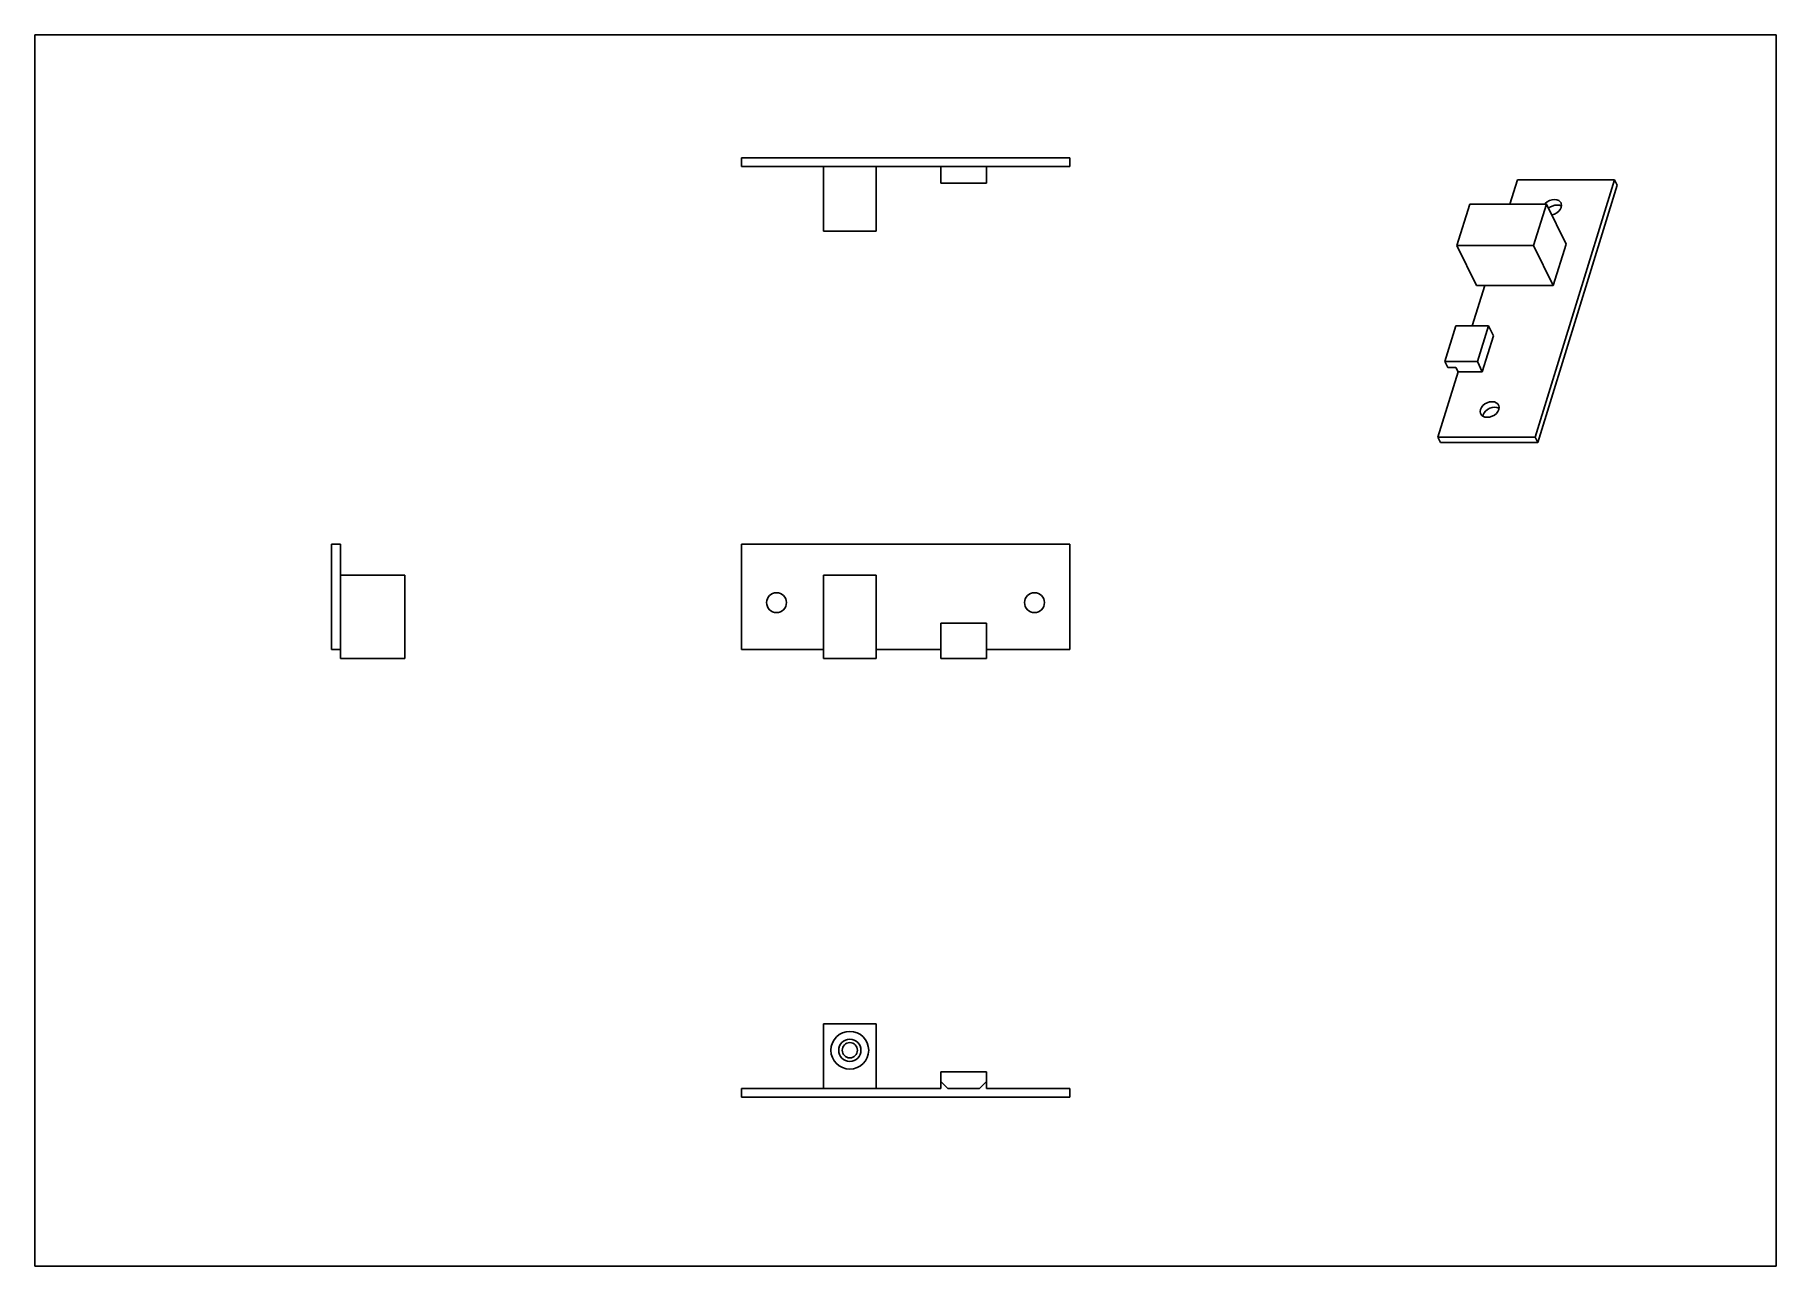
# Model space of a CAD drawing. Extents: x -220 to 77, y -27 to 183.
import ezdxf

# ---------------------------------------------------------------- set-up
doc = ezdxf.new("R2010")
doc.units = 0
doc.header["$LTSCALE"] = 0.64311
doc.header["$MEASUREMENT"] = 0
doc.layers.get('0').update_dxf_attribs({"linetype": 'CONTINUOUS'})

msp = doc.modelspace()

# ---------------------------------------------------------------- linework, layer by layer
at = {"color": 7, "linetype": 'Continuous'}
for p, q in [((-219.61, -27.11), (-219.61, 182.89)), ((-219.61, 182.89), (77.39, 182.89)), ((77.39, -27.11), (77.39, 182.89)), ((-99.11, 161.91), (-99.11, 160.41)), ((-43.11, 161.91), (-99.11, 161.91)), ((-43.11, 160.41), (-99.11, 160.41)), ((-85.11, 160.41), (-85.11, 149.41)), ((-76.11, 160.41), (-76.11, 149.41)), ((-65.11, 160.41), (-65.11, 157.61)), ((-57.31, 160.41), (-57.31, 157.61)), ((-43.11, 161.91), (-43.11, 160.41)), ((-57.31, 157.61), (-65.11, 157.61)), ((33.25, 158.16), (31.97, 154.03)), ((49.83, 158.16), (33.25, 158.16)), ((36.27, 114.29), (49.83, 158.16)), ((50.28, 157.23), (49.83, 158.16)), ((36.73, 113.36), (50.28, 157.23)), ((25.12, 154.03), (22.94, 146.98)), ((38.2, 154.03), (25.12, 154.03)), ((36.02, 146.98), (38.2, 154.03)), ((41.56, 147.19), (38.2, 154.03)), ((-76.11, 149.41), (-85.11, 149.41)), ((26.3, 140.14), (22.94, 146.98)), ((22.94, 146.98), (36.02, 146.98)), ((39.38, 140.14), (36.02, 146.98)), ((39.38, 140.14), (41.56, 147.19)), ((27.68, 140.14), (25.56, 133.27)), ((26.3, 140.14), (39.38, 140.14)), ((22.78, 133.27), (20.89, 127.16)), ((28.31, 133.27), (22.78, 133.27)), ((26.42, 127.16), (28.31, 133.27)), ((27.27, 125.42), (29.16, 131.53)), ((29.16, 131.53), (28.31, 133.27)), ((23.13, 125.42), (19.69, 114.29)), ((21.38, 126.16), (20.89, 127.16)), ((20.89, 127.16), (26.42, 127.16)), ((21.38, 126.16), (22.76, 126.16)), ((23.13, 125.42), (22.76, 126.16)), ((23.13, 125.42), (27.27, 125.42)), ((27.27, 125.42), (26.42, 127.16)), ((27.37, 117.84), (27.4, 118.06)), ((19.69, 114.29), (36.27, 114.29)), ((20.15, 113.36), (19.69, 114.29)), ((20.15, 113.36), (36.73, 113.36)), ((36.73, 113.36), (36.27, 114.29)), ((-169, 96.05), (-169, 78.05)), ((-169, 96.05), (-167.5, 96.05)), ((-167.5, 96.05), (-167.5, 76.55)), ((-99.11, 96.05), (-99.11, 78.05)), ((-43.11, 96.05), (-99.11, 96.05)), ((-43.11, 78.05), (-43.11, 96.05)), ((-167.5, 90.75), (-156.5, 90.75)), ((-156.5, 90.75), (-156.5, 76.55)), ((-85.11, 90.75), (-85.11, 76.55)), ((-76.11, 90.75), (-85.11, 90.75)), ((-76.11, 76.55), (-76.11, 90.75)), ((-57.31, 82.55), (-65.11, 82.55)), ((-65.11, 82.55), (-65.11, 76.55)), ((-57.31, 76.55), (-57.31, 82.55)), ((-169, 78.05), (-167.5, 78.05)), ((-99.11, 78.05), (-85.11, 78.05)), ((-76.11, 78.05), (-65.11, 78.05)), ((-57.31, 78.05), (-43.11, 78.05)), ((-167.5, 76.55), (-156.5, 76.55)), ((-85.11, 76.55), (-76.11, 76.55)), ((-65.11, 76.55), (-57.31, 76.55)), ((-85.11, 3.21), (-85.11, 14.21)), ((-85.11, 14.21), (-76.11, 14.21)), ((-76.11, 3.21), (-76.11, 14.21)), ((-65.11, 6.01), (-57.31, 6.01)), ((-65.11, 3.21), (-65.11, 6.01)), ((-57.31, 3.21), (-57.31, 6.01)), ((-99.11, 1.71), (-99.11, 3.21)), ((-99.11, 3.21), (-65.11, 3.21)), ((-63.91, 3.21), (-65.11, 4.41)), ((-63.91, 3.21), (-58.51, 3.21)), ((-58.51, 3.21), (-57.31, 4.41)), ((-57.31, 3.21), (-43.11, 3.21)), ((-43.11, 1.71), (-43.11, 3.21)), ((-99.11, 1.71), (-43.11, 1.71)), ((-219.61, -27.11), (77.39, -27.11))]:
    msp.add_line(p, q, dxfattribs=at)
for points in [[(37.94, 154.03), (38.01, 154.13), (38.35, 154.4), (38.74, 154.61), (39.16, 154.75), (39.58, 154.79), (39.97, 154.75), (40.3, 154.61), (40.56, 154.4), (40.69, 154.21)], [(38.57, 153.28), (38.81, 153.47), (39.2, 153.68), (39.61, 153.81), (40.03, 153.86), (40.42, 153.81), (40.76, 153.68), (40.76, 153.68)], [(40.73, 153.46), (40.57, 153.11), (40.31, 152.79), (39.98, 152.52), (39.59, 152.31), (39.17, 152.17), (39.12, 152.17)], [(40.69, 154.21), (40.73, 154.13), (40.78, 153.8), (40.73, 153.46)], [(26.99, 118.24), (26.95, 118.33), (26.89, 118.65), (26.95, 118.99)], [(26.95, 118.99), (27.11, 119.34), (27.36, 119.66), (27.7, 119.93), (28.09, 120.15), (28.51, 120.28), (28.92, 120.32), (29.32, 120.28), (29.65, 120.15), (29.91, 119.93), (30.04, 119.74)], [(30.08, 118.99), (29.92, 118.65), (29.66, 118.33), (29.33, 118.05), (28.94, 117.84), (28.52, 117.71), (28.1, 117.66), (27.71, 117.71), (27.37, 117.84), (27.11, 118.05), (26.99, 118.24)], [(27.4, 118.06), (27.56, 118.41), (27.82, 118.73), (28.15, 119), (28.54, 119.21), (28.96, 119.35), (29.38, 119.39), (29.77, 119.35), (30.11, 119.21), (30.11, 119.21)], [(30.04, 119.74), (30.07, 119.66), (30.13, 119.34), (30.08, 118.99)]]:
    msp.add_lwpolyline(points, dxfattribs=at)
for centre, radius in [((-93.11, 86.05), 1.7), ((-49.11, 86.05), 1.7), ((-80.61, 9.71), 3.22), ((-80.61, 9.71), 1.9), ((-80.61, 9.71), 1.3)]:
    msp.add_circle(centre, radius, dxfattribs=at)

doc.saveas('drawing.dxf')
